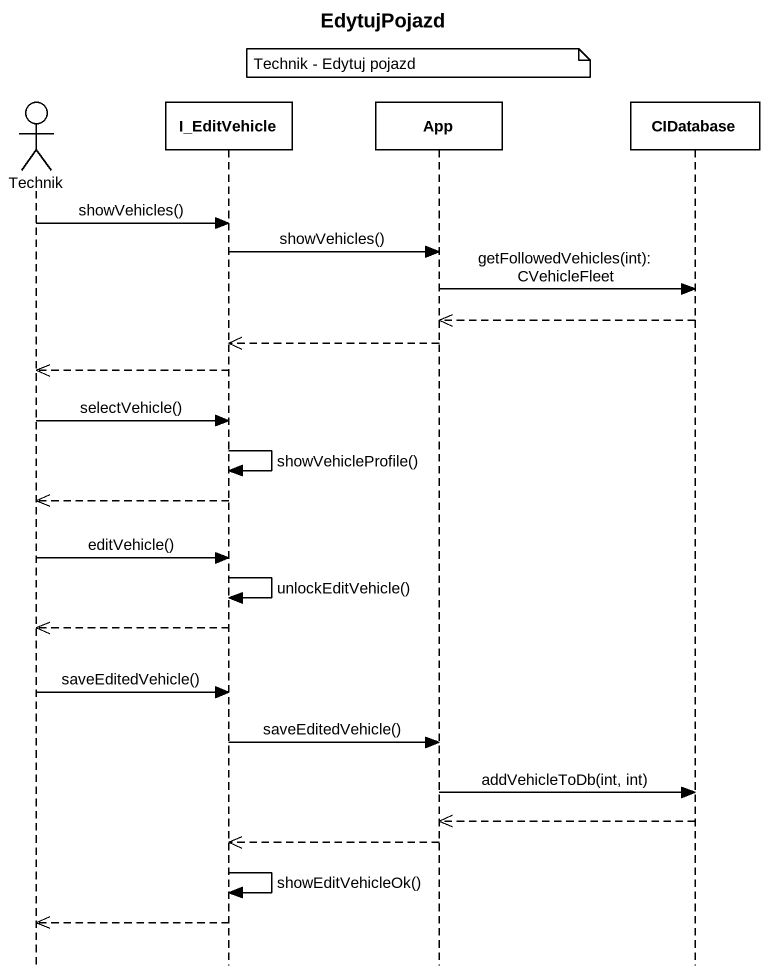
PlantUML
@startuml
title EdytujPojazd
hide footbox
actor Technik
participant I_EditVehicle
participant App
participant CIDatabase

note over App : Technik - Edytuj pojazd
Technik -> I_EditVehicle : showVehicles()
I_EditVehicle -> App : showVehicles()
App -> CIDatabase : getFollowedVehicles(int): CVehicleFleet
CIDatabase -->> App
App -->> I_EditVehicle
I_EditVehicle -->> Technik
Technik -> I_EditVehicle : selectVehicle()
I_EditVehicle -> I_EditVehicle : showVehicleProfile()
I_EditVehicle -->> Technik
Technik -> I_EditVehicle : editVehicle()
I_EditVehicle -> I_EditVehicle : unlockEditVehicle()
I_EditVehicle -->> Technik
Technik -> I_EditVehicle : saveEditedVehicle()
I_EditVehicle -> App : saveEditedVehicle()
App -> CIDatabase : addVehicleToDb(int, int)
CIDatabase -->> App
App -->> I_EditVehicle
I_EditVehicle -> I_EditVehicle : showEditVehicleOk()
I_EditVehicle -->> Technik
@enduml
